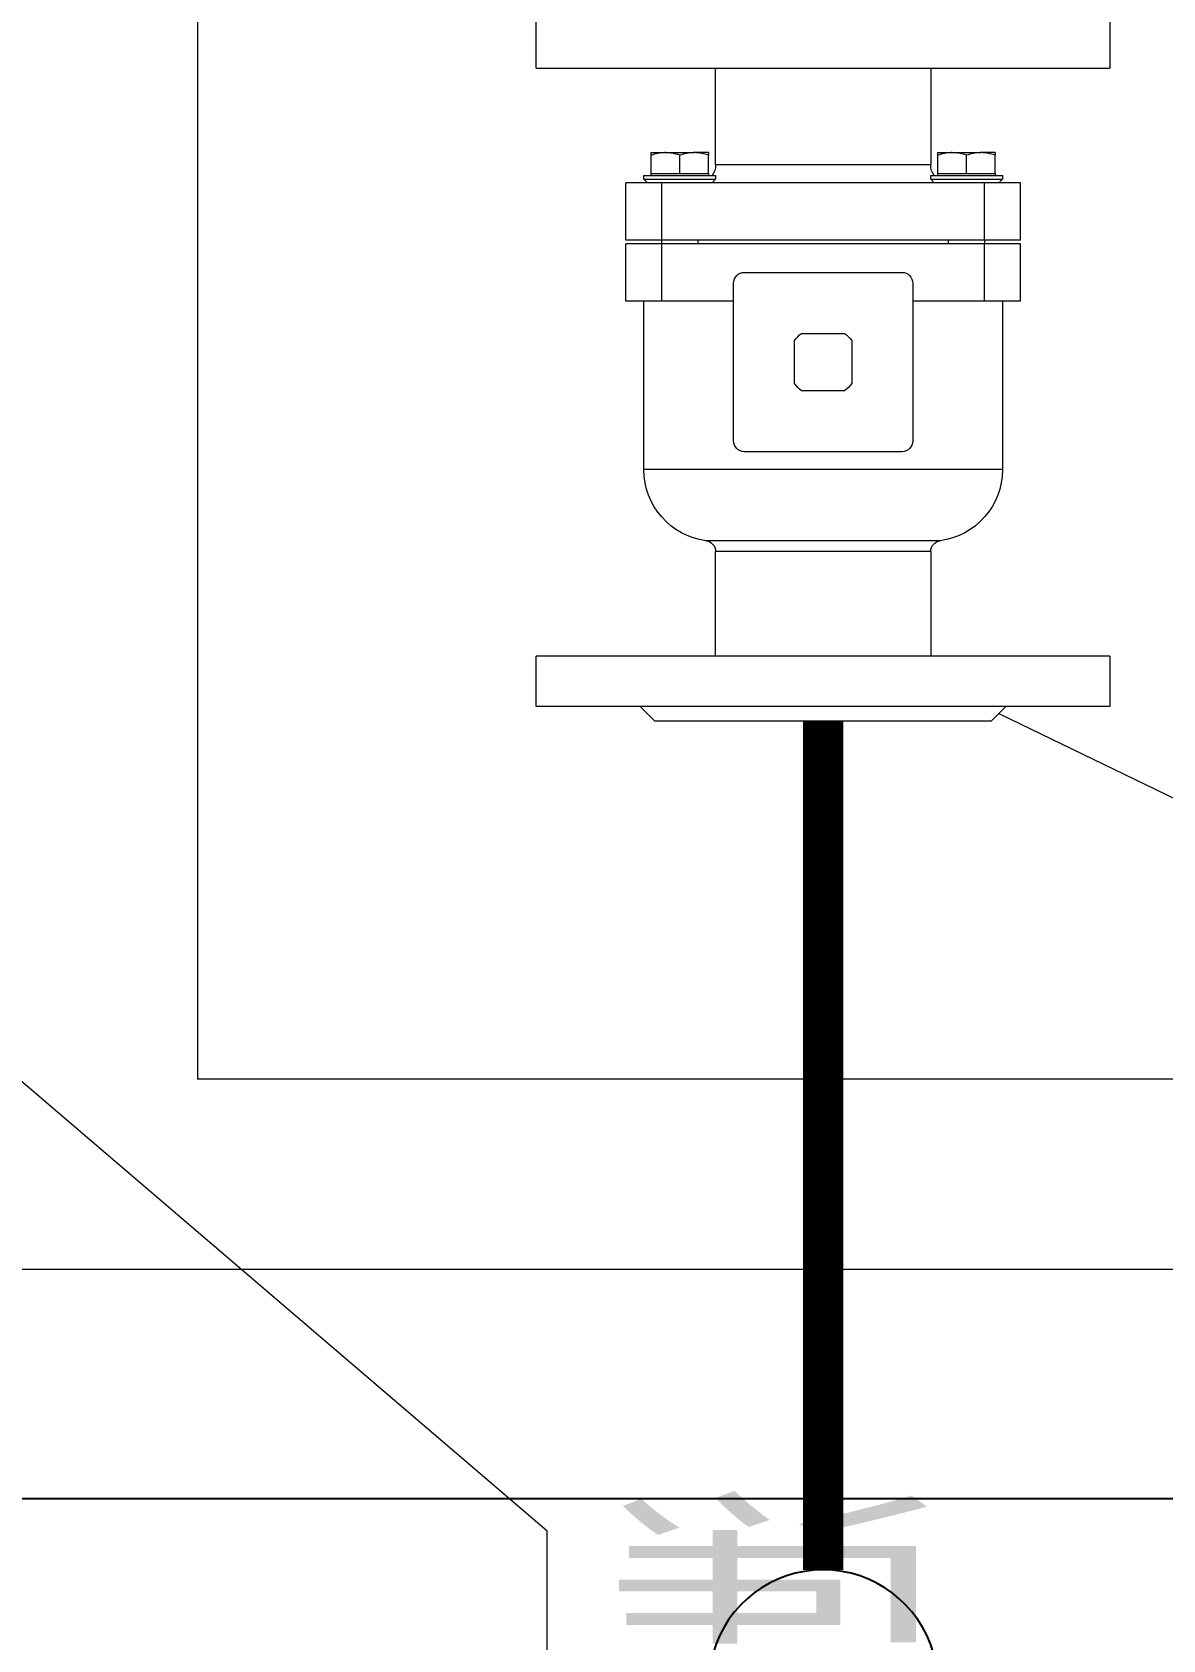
# Model space of a CAD drawing. Extents: x 179183 to 294833, y 947252 to 1004652.
# Drawn here: x 263891 to 264878, y 972328 to 973731 of the extents above; entities that cross this region are included whole.
import ezdxf

# ---------------------------------------------------------------- set-up
doc = ezdxf.new("R2010")
doc.units = 0
doc.header["$LTSCALE"] = 1000
for name, color, linetype in [('a_shb', 2, 'Continuous'), ('a_shg', 130, 'Continuous'), ('PIPE-补水管', 44, 'B1')]:
    doc.layers.add(name, color=color, linetype=linetype)
doc.layers.add('a_shb_ls', color=32, linetype='Continuous', lineweight=13)
doc.styles.add('_THVAC_PIPETEXT', font='simplex.shx', dxfattribs={"width": 0.7, "height": 1.5, "bigfont": 'gbcbig.shx'})
doc.styles.add('GB标准字体', font='gbenor.shx', dxfattribs={"width": 0.8, "bigfont": 'gbcbig.shx'})
doc.linetypes.add('B1', pattern='A,2,-0.1,[" B",_THVAC_PIPETEXT,S=0.1,R=0,X=-0.1,Y=-0.08],-0.2', length=2.3)

# ---------------------------------------------------------------- blocks, each defined once
blk = doc.blocks.new('落地式膨胀箱')
at = {"layer": 'a_shb'}
blk.add_line((1700, 1750), (1700, -650), dxfattribs=at)
at = {"layer": 'a_shb', "linetype": 'Continuous', "lineweight": 15}
for p, q in [((1600, -450), (1600, 548.95)), ((1003.16, 332.36), (1517.07, 332.36)), ((1517.07, -367.07), (1517.07, 332.36)), ((1075.82, 184.5), (1053.91, 184.5)), ((1075.82, 184.5), (1075.82, 59.32)), ((1354.34, 184.5), (1332.43, 184.5)), ((1332.43, 59.32), (1332.43, 184.5)), ((1354.34, 59.32), (1354.34, 184.5)), ((1150.92, 145.38), (1125.89, 145.38)), ((1125.89, 129.73), (1125.89, 145.38)), ((1150.92, 129.73), (1150.92, 145.38)), ((1177.52, 145.38), (1152.49, 145.38)), ((1152.49, 129.73), (1152.49, 145.38)), ((1177.52, 129.73), (1177.52, 145.38)), ((1112.75, 134.42), (1112.75, 128.17)), ((1121.82, 134.42), (1113.86, 134.42)), ((1122.76, 134.42), (1121.82, 134.42)), ((1121.82, 134.42), (1121.82, 128.17)), ((1124.32, 137.55), (1122.76, 137.55)), ((1122.76, 137.55), (1122.76, 115.93)), ((1125.89, 135.99), (1124.32, 137.55)), ((1124.32, 137.55), (1124.32, 115.93)), ((1251.07, 137.55), (1177.52, 137.55)), ((1251.07, -18.92), (1251.07, 137.55)), ((1360.6, 132.86), (1354.34, 139.12)), ((1112.75, 128.17), (1112.75, 115.65)), ((1121.82, 128.17), (1121.82, 121.91)), ((1150.92, 129.73), (1125.89, 129.73)), ((1125.89, -11.1), (1125.89, 129.73)), ((1152.49, 129.73), (1150.92, 129.73)), ((1150.92, -11.1), (1150.92, 129.73)), ((1177.52, 129.73), (1152.49, 129.73)), ((1152.49, -11.1), (1152.49, 129.73)), ((1177.52, 98.44), (1177.52, 129.73)), ((1360.6, 132.86), (1360.6, 59.32)), ((1121.82, 121.91), (1113.86, 121.91)), ((1121.82, 121.91), (1121.82, 115.65)), ((1112.75, 109.39), (1112.75, 115.65)), ((1121.82, 115.65), (1121.82, 109.39)), ((1122.76, 115.93), (1122.76, 106.26)), ((1124.32, 115.93), (1124.32, 106.26)), ((1150.92, 114.08), (1152.49, 114.08)), ((1118.07, 106.26), (1075.82, 106.26)), ((1121.82, 109.39), (1113.86, 109.39)), ((1118.07, 12.38), (1118.07, 106.26)), ((1121.82, 109.39), (1122.76, 109.39)), ((1122.76, 106.26), (1124.32, 106.26)), ((1124.32, 106.26), (1125.89, 107.82)), ((1282.09, 8.29), (1282.09, 110.34)), ((1332.43, 106.26), (1286.75, 106.26)), ((1286.75, 12.38), (1286.75, 106.26)), ((1238.55, 98.44), (1169.7, 98.44)), ((1165.01, 93.74), (1165.01, 24.89)), ((1243.24, 24.89), (1243.24, 93.74)), ((1213.51, 71.84), (1194.74, 71.84)), ((1191.61, 68.71), (1191.61, 49.93)), ((1216.64, 49.93), (1216.64, 68.71)), ((1075.82, 59.32), (1075.82, -65.86)), ((1332.43, -65.86), (1332.43, 59.32)), ((1354.34, -65.86), (1354.34, 59.32)), ((1360.6, 59.32), (1360.6, -14.22)), ((1194.74, 46.8), (1213.51, 46.8)), ((1169.7, 20.2), (1238.55, 20.2)), ((1177.52, -11.1), (1177.52, 20.2)), ((1075.82, 12.38), (1118.07, 12.38)), ((1112.75, 9.25), (1112.75, 2.99)), ((1121.82, 9.25), (1113.86, 9.25)), ((1122.76, 9.25), (1121.82, 9.25)), ((1121.82, 9.25), (1121.82, 2.99)), ((1124.32, 12.38), (1122.76, 12.38)), ((1122.76, 12.38), (1122.76, -9.25)), ((1125.89, 10.81), (1124.32, 12.38)), ((1124.32, 12.38), (1124.32, -9.25)), ((1286.75, 12.38), (1332.43, 12.38)), ((1112.75, 2.99), (1112.75, -9.53)), ((1121.82, 2.99), (1121.82, -3.27)), ((1152.49, 4.55), (1150.92, 4.55)), ((1121.82, -3.27), (1113.86, -3.27)), ((1121.82, -3.27), (1121.82, -9.53)), ((1112.75, -15.79), (1112.75, -9.53)), ((1121.82, -9.53), (1121.82, -15.79)), ((1122.76, -9.25), (1122.76, -18.92)), ((1124.32, -9.25), (1124.32, -18.92)), ((1150.92, -11.1), (1125.89, -11.1)), ((1125.89, -26.74), (1125.89, -11.1)), ((1150.92, -11.1), (1152.49, -11.1)), ((1150.92, -26.74), (1150.92, -11.1)), ((1177.52, -11.1), (1152.49, -11.1)), ((1152.49, -26.74), (1152.49, -11.1)), ((1177.52, -26.74), (1177.52, -11.1)), ((1121.82, -15.79), (1113.86, -15.79)), ((1121.82, -15.79), (1122.76, -15.79)), ((1122.76, -18.92), (1124.32, -18.92)), ((1124.32, -18.92), (1125.89, -17.35)), ((1177.52, -18.92), (1251.07, -18.92)), ((1354.34, -20.48), (1360.6, -14.22)), ((1150.92, -26.74), (1125.89, -26.74)), ((1177.52, -26.74), (1152.49, -26.74)), ((1053.91, -65.86), (1075.82, -65.86)), ((1332.43, -65.86), (1354.34, -65.86))]:
    blk.add_line(p, q, dxfattribs=at)
for centre, radius, start, end in [((1251.07, 106.26), 31.29, 7.49472, 90), ((1118.07, 114.08), 7.82, 270, 306.8699), ((1286.75, 110.95), 4.69, 187.49472, 270), ((1169.7, 93.74), 4.69, 90, 180), ((1238.55, 93.74), 4.69, 0, 90), ((1204.13, 59.32), 15.65, 126.8699, 143.1301), ((1204.13, 59.32), 15.65, 36.8699, 53.1301), ((1204.13, 59.32), 15.65, 216.8699, 233.1301), ((1204.13, 59.32), 15.65, 306.8699, 323.1301), ((1169.7, 24.89), 4.69, 180, 270), ((1238.55, 24.89), 4.69, 270, 0), ((1118.07, 4.55), 7.82, 53.1301, 90), ((1251.07, 12.38), 31.29, 270, 352.50528), ((1286.75, 7.68), 4.69, 90, 172.50528)]:
    blk.add_arc(centre, radius, start, end, dxfattribs=at)
for points, knots in [([(1112.75, 128.17), (1112.75, 128.31), (1112.76, 129.44), (1113, 131.56), (1113.57, 133.46), (1113.86, 134.42)], [0, 0, 0, 0, 0.070092, 0.530791, 1, 1, 1, 1]), ([(1113.86, 134.42), (1113.4, 134.42), (1112.81, 134.42), (1112.76, 134.42), (1112.75, 134.42)], [0, 0, 0, 0, 0.785628, 1, 1, 1, 1]), ([(1113.86, 121.91), (1113.55, 122.92), (1112.92, 124.97), (1112.8, 127.1), (1112.75, 128.17)], [0, 0, 0, 0, 0.495459, 1, 1, 1, 1]), ([(1112.75, 115.65), (1112.75, 115.8), (1112.76, 116.92), (1113, 119.04), (1113.57, 120.94), (1113.86, 121.91)], [0, 0, 0, 0, 0.07008, 0.530782, 1, 1, 1, 1]), ([(1113.86, 109.39), (1113.55, 110.4), (1112.92, 112.46), (1112.8, 114.58), (1112.75, 115.65)], [0, 0, 0, 0, 0.495453, 1, 1, 1, 1]), ([(1112.75, 109.39), (1112.76, 109.39), (1112.81, 109.39), (1113.4, 109.39), (1113.86, 109.39)], [0, 0, 0, 0, 0.214372, 1, 1, 1, 1]), ([(1112.75, 2.99), (1112.75, 3.14), (1112.76, 4.26), (1113, 6.38), (1113.57, 8.28), (1113.86, 9.25)], [0, 0, 0, 0, 0.070092, 0.530788, 1, 1, 1, 1]), ([(1113.86, 9.25), (1113.4, 9.25), (1112.81, 9.25), (1112.76, 9.25), (1112.75, 9.25)], [0, 0, 0, 0, 0.785628, 1, 1, 1, 1]), ([(1113.86, -3.27), (1113.55, -2.26), (1112.92, -0.2), (1112.8, 1.92), (1112.75, 2.99)], [0, 0, 0, 0, 0.495459, 1, 1, 1, 1]), ([(1112.75, -9.53), (1112.75, -9.38), (1112.76, -8.26), (1113, -6.14), (1113.57, -4.23), (1113.86, -3.27)], [0, 0, 0, 0, 0.070075, 0.530785, 1, 1, 1, 1]), ([(1113.86, -15.79), (1113.55, -14.77), (1112.92, -12.72), (1112.8, -10.6), (1112.75, -9.53)], [0, 0, 0, 0, 0.495453, 1, 1, 1, 1]), ([(1112.75, -15.79), (1112.76, -15.79), (1112.81, -15.79), (1113.4, -15.79), (1113.86, -15.79)], [0, 0, 0, 0, 0.214372, 1, 1, 1, 1])]:
    blk.add_open_spline(points, degree=3, knots=knots, dxfattribs=at)
at = {"layer": 'a_shb_ls'}
for p, q in [((1376.29, 574.77), (1713.99, 179.92)), ((1713.99, 179.92), (2378.09, 179.92)), ((1357.47, -17.35), (1750.96, -831.1))]:
    blk.add_line(p, q, dxfattribs=at)
at = {"layer": 'a_shb_ls', "style": 'GB标准字体', "width": 0.8}
blk.add_text('泄压管-接软化水箱', height=125.178, dxfattribs=at).set_placement((1693.99, 10.41))

msp = doc.modelspace()

# ---------------------------------------------------------------- linework, layer by layer
at = {"layer": 'a_shb'}
msp.add_arc((264581.6, 972289.5), 100, 301.8364, 238.1636, dxfattribs=at)
at = {"layer": 'a_shg', "color": 5}
msp.add_line((264581.6, 972527.3), (264581.6, 972389.5), dxfattribs=at)
at = {"layer": 'PIPE-补水管', "const_width": 35}
msp.add_lwpolyline([(264581.6, 972389.5), (264581.6, 973130.5)], dxfattribs=at)
msp.add_lwpolyline([(264581.6, 972389.5), (264581.6, 973130.5)], dxfattribs=at)

# ---------------------------------------------------------------- block references
at = {"layer": 'a_shb', "xscale": -2, "yscale": 2, "zscale": 2, "rotation": 90.00000000011126}
msp.add_blockref('落地式膨胀箱', (264700.2, 975851.7), dxfattribs=at)

doc.saveas('drawing.dxf')
